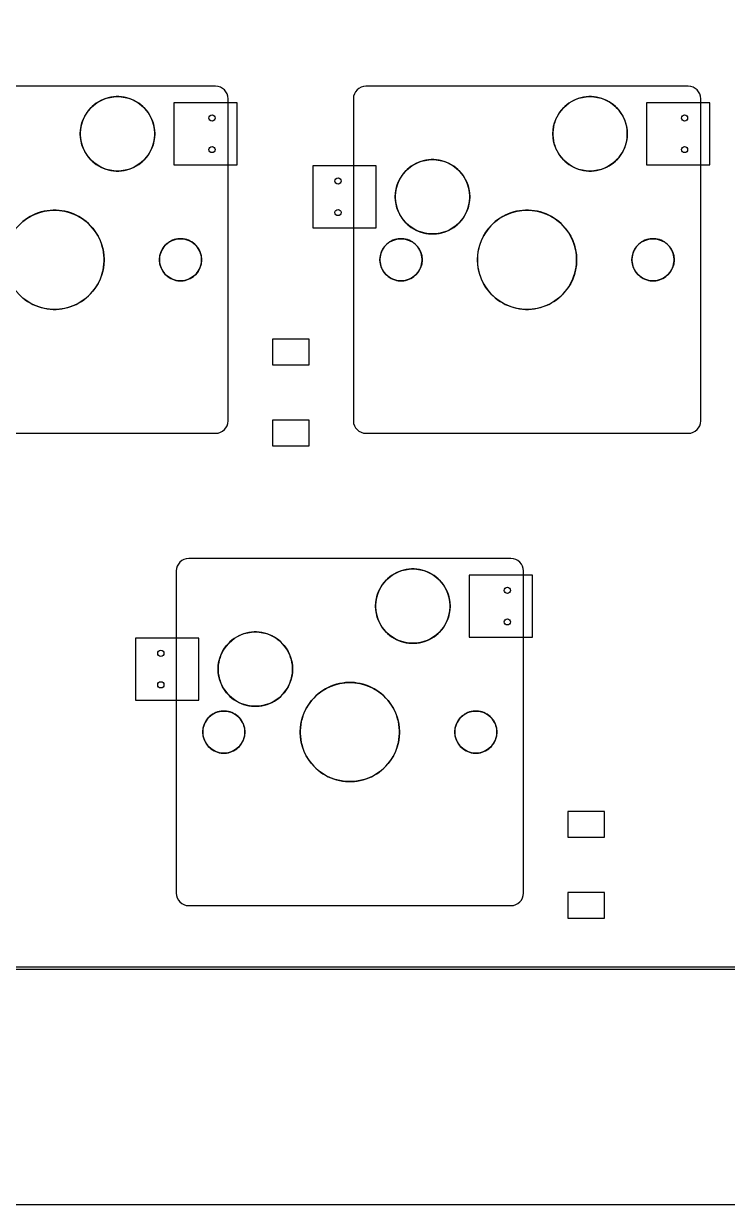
# Model space of a CAD drawing. Header units: millimetres. Extents: x 0 to 248, y 76 to 171.
# Drawn here: x 51.14 to 79.51, y 76.2 to 123.83 of the extents above; entities that cross this region are included whole.
import ezdxf

# ---------------------------------------------------------------- set-up
doc = ezdxf.new("R2010")
doc.units = ezdxf.units.MM

msp = doc.modelspace()

# ---------------------------------------------------------------- linework, layer by layer
at = {"layer": '16_copper'}
for points in [[(59.753, 120.63), (57.203, 120.63), (57.203, 118.13), (59.753, 118.13)], [(78.803, 120.63), (76.252, 120.63), (76.252, 118.13), (78.803, 118.13)], [(65.353, 118.09), (62.803, 118.09), (62.803, 115.59), (65.353, 115.59)], [(62.65, 111.096), (61.175, 111.096), (61.175, 110.059), (62.65, 110.059)], [(62.65, 107.826), (61.175, 107.826), (61.175, 106.789), (62.65, 106.789)], [(71.659, 101.58), (69.109, 101.58), (69.109, 99.08), (71.659, 99.08)], [(58.209, 99.04), (55.659, 99.04), (55.659, 96.54), (58.209, 96.54)], [(74.556, 92.046), (73.082, 92.046), (73.082, 91.009), (74.556, 91.009)], [(74.556, 88.776), (73.082, 88.776), (73.082, 87.739), (74.556, 87.739)]]:
    msp.add_lwpolyline(points, close=True, dxfattribs=at)
at = {"layer": '1_copper'}
msp.add_lwpolyline([(9.563, 85.763), (9.563, 161.887), (238.087, 161.887), (238.087, 85.763)], close=True, dxfattribs=at)
msp.add_lwpolyline([(9.525, 85.687), (238.125, 85.687)], dxfattribs=at)
at = {"layer": 'drills_NPTH'}
for centre, radius in [((54.928, 119.38), 1.5), ((73.978, 119.38), 1.5), ((67.627, 116.84), 1.5), ((52.388, 114.3), 2), ((71.438, 114.3), 2), ((57.468, 114.3), 0.85), ((66.358, 114.3), 0.85), ((76.517, 114.3), 0.85), ((66.834, 100.33), 1.5), ((60.484, 97.79), 1.5), ((64.294, 95.25), 2), ((59.214, 95.25), 0.85), ((69.374, 95.25), 0.85)]:
    msp.add_circle(centre, radius, dxfattribs=at)
at = {"layer": 'drills_PTH'}
for centre in [(58.738, 120.015), (77.788, 120.015), (58.738, 118.745), (77.788, 118.745), (63.818, 117.475), (63.818, 116.205), (70.644, 100.965), (70.644, 99.695), (56.674, 98.425), (56.674, 97.155)]:
    msp.add_circle(centre, 0.125, dxfattribs=at)
at = {"layer": 'holes'}
for points in [[(45.891, 107.3), (58.884, 107.3), (58.985, 107.31), (59.08, 107.34), (59.165, 107.386), (59.24, 107.448), (59.301, 107.523), (59.348, 107.608), (59.377, 107.702), (59.388, 107.804), (59.388, 120.797), (59.377, 120.898), (59.348, 120.992), (59.301, 121.078), (59.24, 121.152), (59.165, 121.214), (59.08, 121.26), (58.985, 121.29), (58.884, 121.3), (45.891, 121.3)], [(51.106, 112.763), (51.202, 112.688), (51.301, 112.62), (51.405, 112.557), (51.512, 112.501), (51.622, 112.451), (51.735, 112.409), (51.85, 112.373), (51.968, 112.344), (52.086, 112.322), (52.206, 112.307), (52.327, 112.3), (52.448, 112.3), (52.569, 112.307), (52.689, 112.322), (52.807, 112.344), (52.925, 112.373), (53.04, 112.409), (53.153, 112.451), (53.263, 112.501), (53.37, 112.557), (53.474, 112.62), (53.573, 112.688), (53.669, 112.763), (53.759, 112.843), (53.844, 112.929), (53.925, 113.019), (53.999, 113.114), (54.068, 113.214), (54.13, 113.317), (54.186, 113.424), (54.236, 113.534), (54.279, 113.647), (54.315, 113.763), (54.344, 113.88), (54.366, 113.999), (54.38, 114.119), (54.388, 114.24), (54.388, 114.36), (54.38, 114.481), (54.366, 114.601), (54.344, 114.72), (54.315, 114.837), (54.279, 114.953), (54.236, 115.066), (54.186, 115.176), (54.13, 115.283), (54.068, 115.386), (53.999, 115.486), (53.925, 115.581), (53.844, 115.671), (53.759, 115.757), (53.669, 115.837), (53.573, 115.912), (53.474, 115.98), (53.37, 116.043), (53.263, 116.099), (53.153, 116.149), (53.04, 116.191), (52.925, 116.227), (52.807, 116.256), (52.689, 116.278), (52.569, 116.293), (52.448, 116.3), (52.327, 116.3), (52.206, 116.293), (52.086, 116.278), (51.968, 116.256), (51.85, 116.227), (51.735, 116.191), (51.622, 116.149), (51.512, 116.099), (51.405, 116.043), (51.301, 115.98), (51.202, 115.912), (51.106, 115.837)]]:
    msp.add_lwpolyline(points, dxfattribs=at)
for points in [[(64.438, 107.804), (64.448, 107.702), (64.477, 107.608), (64.524, 107.523), (64.586, 107.448), (64.66, 107.386), (64.746, 107.34), (64.84, 107.31), (64.941, 107.3), (77.934, 107.3), (78.035, 107.31), (78.13, 107.34), (78.215, 107.386), (78.29, 107.448), (78.351, 107.523), (78.398, 107.608), (78.427, 107.702), (78.438, 107.804), (78.438, 120.797), (78.427, 120.898), (78.398, 120.992), (78.351, 121.078), (78.29, 121.152), (78.215, 121.214), (78.13, 121.26), (78.035, 121.29), (77.934, 121.3), (64.941, 121.3), (64.84, 121.29), (64.746, 121.26), (64.66, 121.214), (64.586, 121.152), (64.524, 121.078), (64.477, 120.992), (64.448, 120.898), (64.438, 120.797), (64.438, 107.804)], [(53.428, 119.326), (53.435, 119.22), (53.45, 119.114), (53.473, 119.009), (53.503, 118.906), (53.541, 118.806), (53.585, 118.708), (53.637, 118.614), (53.695, 118.524), (53.759, 118.438), (53.829, 118.357), (53.905, 118.281), (53.986, 118.211), (54.071, 118.147), (54.162, 118.089), (54.256, 118.038), (54.353, 117.993), (54.454, 117.956), (54.556, 117.926), (54.661, 117.903), (54.767, 117.888), (54.874, 117.88), (54.981, 117.88), (55.088, 117.888), (55.194, 117.903), (55.299, 117.926), (55.402, 117.956), (55.502, 117.993), (55.599, 118.038), (55.693, 118.089), (55.784, 118.147), (55.869, 118.211), (55.95, 118.281), (56.026, 118.357), (56.096, 118.438), (56.16, 118.524), (56.218, 118.614), (56.27, 118.708), (56.314, 118.806), (56.352, 118.906), (56.382, 119.009), (56.405, 119.114), (56.42, 119.22), (56.428, 119.326), (56.428, 119.434), (56.42, 119.54), (56.405, 119.647), (56.382, 119.751), (56.352, 119.854), (56.314, 119.954), (56.27, 120.052), (56.218, 120.146), (56.16, 120.236), (56.096, 120.322), (56.026, 120.403), (55.95, 120.479), (55.869, 120.549), (55.784, 120.613), (55.693, 120.671), (55.599, 120.722), (55.502, 120.767), (55.402, 120.804), (55.299, 120.834), (55.194, 120.857), (55.088, 120.872), (54.981, 120.88), (54.874, 120.88), (54.767, 120.872), (54.661, 120.857), (54.556, 120.834), (54.454, 120.804), (54.353, 120.767), (54.256, 120.722), (54.162, 120.671), (54.071, 120.613), (53.986, 120.549), (53.905, 120.479), (53.829, 120.403), (53.759, 120.322), (53.695, 120.236), (53.637, 120.146), (53.585, 120.052), (53.541, 119.954), (53.503, 119.854), (53.473, 119.751), (53.45, 119.647), (53.435, 119.54), (53.428, 119.434), (53.428, 119.326)], [(72.478, 119.326), (72.485, 119.22), (72.5, 119.114), (72.523, 119.009), (72.553, 118.906), (72.591, 118.806), (72.635, 118.708), (72.687, 118.614), (72.745, 118.524), (72.809, 118.438), (72.879, 118.357), (72.955, 118.281), (73.036, 118.211), (73.121, 118.147), (73.212, 118.089), (73.306, 118.038), (73.403, 117.993), (73.504, 117.956), (73.606, 117.926), (73.711, 117.903), (73.817, 117.888), (73.924, 117.88), (74.031, 117.88), (74.138, 117.888), (74.244, 117.903), (74.349, 117.926), (74.452, 117.956), (74.552, 117.993), (74.649, 118.038), (74.743, 118.089), (74.834, 118.147), (74.919, 118.211), (75, 118.281), (75.076, 118.357), (75.146, 118.438), (75.21, 118.524), (75.268, 118.614), (75.32, 118.708), (75.364, 118.806), (75.402, 118.906), (75.432, 119.009), (75.455, 119.114), (75.47, 119.22), (75.478, 119.326), (75.478, 119.434), (75.47, 119.54), (75.455, 119.647), (75.432, 119.751), (75.402, 119.854), (75.364, 119.954), (75.32, 120.052), (75.268, 120.146), (75.21, 120.236), (75.146, 120.322), (75.076, 120.403), (75, 120.479), (74.919, 120.549), (74.834, 120.613), (74.743, 120.671), (74.649, 120.722), (74.552, 120.767), (74.452, 120.804), (74.349, 120.834), (74.244, 120.857), (74.138, 120.872), (74.031, 120.88), (73.924, 120.88), (73.817, 120.872), (73.711, 120.857), (73.606, 120.834), (73.504, 120.804), (73.403, 120.767), (73.306, 120.722), (73.212, 120.671), (73.121, 120.613), (73.036, 120.549), (72.955, 120.479), (72.879, 120.403), (72.809, 120.322), (72.745, 120.236), (72.687, 120.146), (72.635, 120.052), (72.591, 119.954), (72.553, 119.854), (72.523, 119.751), (72.5, 119.647), (72.485, 119.54), (72.478, 119.434), (72.478, 119.326)], [(66.127, 116.786), (66.135, 116.68), (66.15, 116.574), (66.173, 116.469), (66.203, 116.366), (66.241, 116.266), (66.285, 116.168), (66.337, 116.074), (66.395, 115.984), (66.459, 115.898), (66.529, 115.817), (66.605, 115.741), (66.686, 115.671), (66.771, 115.607), (66.862, 115.549), (66.956, 115.498), (67.053, 115.453), (67.154, 115.416), (67.256, 115.386), (67.361, 115.363), (67.467, 115.348), (67.574, 115.34), (67.681, 115.34), (67.788, 115.348), (67.894, 115.363), (67.999, 115.386), (68.102, 115.416), (68.202, 115.453), (68.299, 115.498), (68.393, 115.549), (68.484, 115.607), (68.569, 115.671), (68.65, 115.741), (68.726, 115.817), (68.796, 115.898), (68.86, 115.984), (68.918, 116.074), (68.97, 116.168), (69.014, 116.266), (69.052, 116.366), (69.082, 116.469), (69.105, 116.574), (69.12, 116.68), (69.127, 116.786), (69.127, 116.894), (69.12, 117), (69.105, 117.107), (69.082, 117.211), (69.052, 117.314), (69.014, 117.414), (68.97, 117.512), (68.918, 117.606), (68.86, 117.696), (68.796, 117.782), (68.726, 117.863), (68.65, 117.939), (68.569, 118.009), (68.484, 118.073), (68.393, 118.131), (68.299, 118.182), (68.202, 118.227), (68.102, 118.264), (67.999, 118.294), (67.894, 118.317), (67.788, 118.332), (67.681, 118.34), (67.574, 118.34), (67.467, 118.332), (67.361, 118.317), (67.256, 118.294), (67.154, 118.264), (67.053, 118.227), (66.956, 118.182), (66.862, 118.131), (66.771, 118.073), (66.686, 118.009), (66.605, 117.939), (66.529, 117.863), (66.459, 117.782), (66.395, 117.696), (66.337, 117.606), (66.285, 117.512), (66.241, 117.414), (66.203, 117.314), (66.173, 117.211), (66.15, 117.107), (66.135, 117), (66.127, 116.894), (66.127, 116.786)], [(69.438, 114.24), (69.445, 114.119), (69.459, 113.999), (69.481, 113.88), (69.51, 113.763), (69.546, 113.647), (69.589, 113.534), (69.639, 113.424), (69.695, 113.317), (69.757, 113.214), (69.826, 113.114), (69.9, 113.019), (69.981, 112.929), (70.066, 112.843), (70.156, 112.763), (70.252, 112.688), (70.351, 112.62), (70.455, 112.557), (70.562, 112.501), (70.672, 112.451), (70.785, 112.409), (70.9, 112.373), (71.018, 112.344), (71.136, 112.322), (71.256, 112.307), (71.377, 112.3), (71.498, 112.3), (71.619, 112.307), (71.739, 112.322), (71.857, 112.344), (71.975, 112.373), (72.09, 112.409), (72.203, 112.451), (72.313, 112.501), (72.42, 112.557), (72.524, 112.62), (72.623, 112.688), (72.719, 112.763), (72.809, 112.843), (72.894, 112.929), (72.975, 113.019), (73.049, 113.114), (73.118, 113.214), (73.18, 113.317), (73.236, 113.424), (73.286, 113.534), (73.329, 113.647), (73.365, 113.763), (73.394, 113.88), (73.416, 113.999), (73.43, 114.119), (73.438, 114.24), (73.438, 114.36), (73.43, 114.481), (73.416, 114.601), (73.394, 114.72), (73.365, 114.837), (73.329, 114.953), (73.286, 115.066), (73.236, 115.176), (73.18, 115.283), (73.118, 115.386), (73.049, 115.486), (72.975, 115.581), (72.894, 115.671), (72.809, 115.757), (72.719, 115.837), (72.623, 115.912), (72.524, 115.98), (72.42, 116.043), (72.313, 116.099), (72.203, 116.149), (72.09, 116.191), (71.975, 116.227), (71.857, 116.256), (71.739, 116.278), (71.619, 116.293), (71.498, 116.3), (71.377, 116.3), (71.256, 116.293), (71.136, 116.278), (71.018, 116.256), (70.9, 116.227), (70.785, 116.191), (70.672, 116.149), (70.562, 116.099), (70.455, 116.043), (70.351, 115.98), (70.252, 115.912), (70.156, 115.837), (70.066, 115.757), (69.981, 115.671), (69.9, 115.581), (69.826, 115.486), (69.757, 115.386), (69.695, 115.283), (69.639, 115.176), (69.589, 115.066), (69.546, 114.953), (69.51, 114.837), (69.481, 114.72), (69.459, 114.601), (69.445, 114.481), (69.438, 114.36), (69.438, 114.24)], [(56.617, 114.263), (56.624, 114.189), (56.637, 114.116), (56.656, 114.044), (56.681, 113.974), (56.713, 113.907), (56.75, 113.843), (56.793, 113.782), (56.84, 113.725), (56.893, 113.673), (56.95, 113.625), (57.01, 113.582), (57.075, 113.545), (57.142, 113.514), (57.212, 113.489), (57.283, 113.469), (57.356, 113.456), (57.43, 113.45), (57.505, 113.45), (57.579, 113.456), (57.652, 113.469), (57.723, 113.489), (57.793, 113.514), (57.86, 113.545), (57.925, 113.582), (57.985, 113.625), (58.042, 113.673), (58.095, 113.725), (58.142, 113.782), (58.185, 113.843), (58.222, 113.907), (58.254, 113.974), (58.279, 114.044), (58.298, 114.116), (58.311, 114.189), (58.318, 114.263), (58.318, 114.337), (58.311, 114.411), (58.298, 114.484), (58.279, 114.556), (58.254, 114.626), (58.222, 114.693), (58.185, 114.757), (58.142, 114.818), (58.095, 114.875), (58.042, 114.927), (57.985, 114.975), (57.925, 115.018), (57.86, 115.055), (57.793, 115.086), (57.723, 115.111), (57.652, 115.131), (57.579, 115.144), (57.505, 115.15), (57.43, 115.15), (57.356, 115.144), (57.283, 115.131), (57.212, 115.111), (57.142, 115.086), (57.075, 115.055), (57.01, 115.018), (56.95, 114.975), (56.893, 114.927), (56.84, 114.875), (56.793, 114.818), (56.75, 114.757), (56.713, 114.693), (56.681, 114.626), (56.656, 114.556), (56.637, 114.484), (56.624, 114.411), (56.617, 114.337), (56.617, 114.263)], [(65.508, 114.263), (65.514, 114.189), (65.527, 114.116), (65.546, 114.044), (65.571, 113.974), (65.603, 113.907), (65.64, 113.843), (65.683, 113.782), (65.73, 113.725), (65.783, 113.673), (65.84, 113.625), (65.9, 113.582), (65.965, 113.545), (66.032, 113.514), (66.102, 113.489), (66.173, 113.469), (66.246, 113.456), (66.32, 113.45), (66.395, 113.45), (66.469, 113.456), (66.542, 113.469), (66.613, 113.489), (66.683, 113.514), (66.75, 113.545), (66.815, 113.582), (66.875, 113.625), (66.932, 113.673), (66.985, 113.725), (67.032, 113.782), (67.075, 113.843), (67.112, 113.907), (67.144, 113.974), (67.169, 114.044), (67.188, 114.116), (67.201, 114.189), (67.208, 114.263), (67.208, 114.337), (67.201, 114.411), (67.188, 114.484), (67.169, 114.556), (67.144, 114.626), (67.112, 114.693), (67.075, 114.757), (67.032, 114.818), (66.985, 114.875), (66.932, 114.927), (66.875, 114.975), (66.815, 115.018), (66.75, 115.055), (66.683, 115.086), (66.613, 115.111), (66.542, 115.131), (66.469, 115.144), (66.395, 115.15), (66.32, 115.15), (66.246, 115.144), (66.173, 115.131), (66.102, 115.111), (66.032, 115.086), (65.965, 115.055), (65.9, 115.018), (65.84, 114.975), (65.783, 114.927), (65.73, 114.875), (65.683, 114.818), (65.64, 114.757), (65.603, 114.693), (65.571, 114.626), (65.546, 114.556), (65.527, 114.484), (65.514, 114.411), (65.508, 114.337), (65.508, 114.263)], [(75.668, 114.263), (75.674, 114.189), (75.687, 114.116), (75.706, 114.044), (75.731, 113.974), (75.763, 113.907), (75.8, 113.843), (75.843, 113.782), (75.89, 113.725), (75.943, 113.673), (76, 113.625), (76.06, 113.582), (76.125, 113.545), (76.192, 113.514), (76.262, 113.489), (76.333, 113.469), (76.406, 113.456), (76.48, 113.45), (76.555, 113.45), (76.629, 113.456), (76.702, 113.469), (76.773, 113.489), (76.843, 113.514), (76.91, 113.545), (76.975, 113.582), (77.035, 113.625), (77.092, 113.673), (77.145, 113.725), (77.192, 113.782), (77.235, 113.843), (77.272, 113.907), (77.304, 113.974), (77.329, 114.044), (77.348, 114.116), (77.361, 114.189), (77.368, 114.263), (77.368, 114.337), (77.361, 114.411), (77.348, 114.484), (77.329, 114.556), (77.304, 114.626), (77.272, 114.693), (77.235, 114.757), (77.192, 114.818), (77.145, 114.875), (77.092, 114.927), (77.035, 114.975), (76.975, 115.018), (76.91, 115.055), (76.843, 115.086), (76.773, 115.111), (76.702, 115.131), (76.629, 115.144), (76.555, 115.15), (76.48, 115.15), (76.406, 115.144), (76.333, 115.131), (76.262, 115.111), (76.192, 115.086), (76.125, 115.055), (76.06, 115.018), (76, 114.975), (75.943, 114.927), (75.89, 114.875), (75.843, 114.818), (75.8, 114.757), (75.763, 114.693), (75.731, 114.626), (75.706, 114.556), (75.687, 114.484), (75.674, 114.411), (75.668, 114.337), (75.668, 114.263)], [(57.294, 88.754), (57.304, 88.652), (57.334, 88.558), (57.38, 88.473), (57.442, 88.398), (57.516, 88.336), (57.602, 88.29), (57.696, 88.26), (57.797, 88.25), (70.79, 88.25), (70.892, 88.26), (70.986, 88.29), (71.071, 88.336), (71.146, 88.398), (71.208, 88.473), (71.254, 88.558), (71.284, 88.652), (71.294, 88.754), (71.294, 101.747), (71.284, 101.848), (71.254, 101.942), (71.208, 102.028), (71.146, 102.102), (71.071, 102.164), (70.986, 102.21), (70.892, 102.24), (70.79, 102.25), (57.797, 102.25), (57.696, 102.24), (57.602, 102.21), (57.516, 102.164), (57.442, 102.102), (57.38, 102.028), (57.334, 101.942), (57.304, 101.848), (57.294, 101.747), (57.294, 88.754)], [(65.334, 100.276), (65.341, 100.17), (65.357, 100.064), (65.379, 99.959), (65.41, 99.856), (65.447, 99.756), (65.492, 99.658), (65.543, 99.564), (65.601, 99.474), (65.665, 99.388), (65.735, 99.307), (65.811, 99.231), (65.892, 99.161), (65.978, 99.097), (66.068, 99.039), (66.162, 98.988), (66.259, 98.943), (66.36, 98.906), (66.463, 98.876), (66.567, 98.853), (66.673, 98.838), (66.78, 98.83), (66.887, 98.83), (66.994, 98.838), (67.1, 98.853), (67.205, 98.876), (67.308, 98.906), (67.408, 98.943), (67.506, 98.988), (67.6, 99.039), (67.69, 99.097), (67.776, 99.161), (67.857, 99.231), (67.932, 99.307), (68.002, 99.388), (68.067, 99.474), (68.125, 99.564), (68.176, 99.658), (68.22, 99.756), (68.258, 99.856), (68.288, 99.959), (68.311, 100.064), (68.326, 100.17), (68.334, 100.276), (68.334, 100.384), (68.326, 100.49), (68.311, 100.597), (68.288, 100.701), (68.258, 100.804), (68.22, 100.904), (68.176, 101.002), (68.125, 101.096), (68.067, 101.186), (68.002, 101.272), (67.932, 101.353), (67.857, 101.429), (67.776, 101.499), (67.69, 101.563), (67.6, 101.621), (67.506, 101.672), (67.408, 101.717), (67.308, 101.754), (67.205, 101.784), (67.1, 101.807), (66.994, 101.822), (66.887, 101.83), (66.78, 101.83), (66.673, 101.822), (66.567, 101.807), (66.463, 101.784), (66.36, 101.754), (66.259, 101.717), (66.162, 101.672), (66.068, 101.621), (65.978, 101.563), (65.892, 101.499), (65.811, 101.429), (65.735, 101.353), (65.665, 101.272), (65.601, 101.186), (65.543, 101.096), (65.492, 101.002), (65.447, 100.904), (65.41, 100.804), (65.379, 100.701), (65.357, 100.597), (65.341, 100.49), (65.334, 100.384), (65.334, 100.276)], [(58.984, 97.736), (58.991, 97.63), (59.007, 97.523), (59.029, 97.419), (59.06, 97.316), (59.097, 97.216), (59.142, 97.118), (59.193, 97.024), (59.251, 96.934), (59.315, 96.848), (59.385, 96.767), (59.461, 96.691), (59.542, 96.621), (59.628, 96.557), (59.718, 96.499), (59.812, 96.448), (59.909, 96.403), (60.01, 96.366), (60.113, 96.336), (60.217, 96.313), (60.323, 96.298), (60.43, 96.29), (60.537, 96.29), (60.644, 96.298), (60.75, 96.313), (60.855, 96.336), (60.958, 96.366), (61.058, 96.403), (61.156, 96.448), (61.25, 96.499), (61.34, 96.557), (61.426, 96.621), (61.507, 96.691), (61.582, 96.767), (61.652, 96.848), (61.717, 96.934), (61.775, 97.024), (61.826, 97.118), (61.87, 97.216), (61.908, 97.316), (61.938, 97.419), (61.961, 97.523), (61.976, 97.63), (61.984, 97.736), (61.984, 97.844), (61.976, 97.95), (61.961, 98.056), (61.938, 98.161), (61.908, 98.264), (61.87, 98.364), (61.826, 98.462), (61.775, 98.556), (61.717, 98.646), (61.652, 98.732), (61.582, 98.813), (61.507, 98.889), (61.426, 98.959), (61.34, 99.023), (61.25, 99.081), (61.156, 99.132), (61.058, 99.177), (60.958, 99.214), (60.855, 99.244), (60.75, 99.267), (60.644, 99.282), (60.537, 99.29), (60.43, 99.29), (60.323, 99.282), (60.217, 99.267), (60.113, 99.244), (60.01, 99.214), (59.909, 99.177), (59.812, 99.132), (59.718, 99.081), (59.628, 99.023), (59.542, 98.959), (59.461, 98.889), (59.385, 98.813), (59.315, 98.732), (59.251, 98.646), (59.193, 98.556), (59.142, 98.462), (59.097, 98.364), (59.06, 98.264), (59.029, 98.161), (59.007, 98.056), (58.991, 97.95), (58.984, 97.844), (58.984, 97.736)], [(62.294, 95.19), (62.301, 95.069), (62.316, 94.949), (62.337, 94.83), (62.366, 94.713), (62.402, 94.597), (62.445, 94.484), (62.495, 94.374), (62.551, 94.267), (62.613, 94.164), (62.682, 94.064), (62.757, 93.969), (62.837, 93.879), (62.922, 93.793), (63.013, 93.713), (63.108, 93.638), (63.207, 93.57), (63.311, 93.507), (63.418, 93.451), (63.528, 93.401), (63.641, 93.359), (63.756, 93.323), (63.874, 93.294), (63.993, 93.272), (64.113, 93.257), (64.233, 93.25), (64.354, 93.25), (64.475, 93.257), (64.595, 93.272), (64.714, 93.294), (64.831, 93.323), (64.946, 93.359), (65.059, 93.401), (65.17, 93.451), (65.277, 93.507), (65.38, 93.57), (65.48, 93.638), (65.575, 93.713), (65.665, 93.793), (65.751, 93.879), (65.831, 93.969), (65.905, 94.064), (65.974, 94.164), (66.037, 94.267), (66.093, 94.374), (66.142, 94.484), (66.185, 94.597), (66.221, 94.713), (66.25, 94.83), (66.272, 94.949), (66.286, 95.069), (66.294, 95.19), (66.294, 95.31), (66.286, 95.431), (66.272, 95.551), (66.25, 95.67), (66.221, 95.787), (66.185, 95.903), (66.142, 96.016), (66.093, 96.126), (66.037, 96.233), (65.974, 96.336), (65.905, 96.436), (65.831, 96.531), (65.751, 96.621), (65.665, 96.707), (65.575, 96.787), (65.48, 96.862), (65.38, 96.93), (65.277, 96.993), (65.17, 97.049), (65.059, 97.099), (64.946, 97.141), (64.831, 97.177), (64.714, 97.206), (64.595, 97.228), (64.475, 97.243), (64.354, 97.25), (64.233, 97.25), (64.113, 97.243), (63.993, 97.228), (63.874, 97.206), (63.756, 97.177), (63.641, 97.141), (63.528, 97.099), (63.418, 97.049), (63.311, 96.993), (63.207, 96.93), (63.108, 96.862), (63.013, 96.787), (62.922, 96.707), (62.837, 96.621), (62.757, 96.531), (62.682, 96.436), (62.613, 96.336), (62.551, 96.233), (62.495, 96.126), (62.445, 96.016), (62.402, 95.903), (62.366, 95.787), (62.337, 95.67), (62.316, 95.551), (62.301, 95.431), (62.294, 95.31), (62.294, 95.19)], [(58.364, 95.213), (58.37, 95.139), (58.383, 95.066), (58.402, 94.994), (58.428, 94.924), (58.459, 94.857), (58.496, 94.793), (58.539, 94.732), (58.586, 94.675), (58.639, 94.623), (58.696, 94.575), (58.757, 94.532), (58.821, 94.495), (58.888, 94.464), (58.958, 94.439), (59.03, 94.419), (59.103, 94.406), (59.177, 94.4), (59.251, 94.4), (59.325, 94.406), (59.398, 94.419), (59.47, 94.439), (59.539, 94.464), (59.607, 94.495), (59.671, 94.532), (59.732, 94.575), (59.789, 94.623), (59.841, 94.675), (59.889, 94.732), (59.931, 94.793), (59.968, 94.857), (60, 94.924), (60.025, 94.994), (60.044, 95.066), (60.057, 95.139), (60.064, 95.213), (60.064, 95.287), (60.057, 95.361), (60.044, 95.434), (60.025, 95.506), (60, 95.576), (59.968, 95.643), (59.931, 95.707), (59.889, 95.768), (59.841, 95.825), (59.789, 95.877), (59.732, 95.925), (59.671, 95.968), (59.607, 96.005), (59.539, 96.036), (59.47, 96.061), (59.398, 96.081), (59.325, 96.094), (59.251, 96.1), (59.177, 96.1), (59.103, 96.094), (59.03, 96.081), (58.958, 96.061), (58.888, 96.036), (58.821, 96.005), (58.757, 95.968), (58.696, 95.925), (58.639, 95.877), (58.586, 95.825), (58.539, 95.768), (58.496, 95.707), (58.459, 95.643), (58.428, 95.576), (58.402, 95.506), (58.383, 95.434), (58.37, 95.361), (58.364, 95.287), (58.364, 95.213)], [(68.524, 95.213), (68.53, 95.139), (68.543, 95.066), (68.562, 94.994), (68.588, 94.924), (68.619, 94.857), (68.656, 94.793), (68.699, 94.732), (68.746, 94.675), (68.799, 94.623), (68.856, 94.575), (68.917, 94.532), (68.981, 94.495), (69.048, 94.464), (69.118, 94.439), (69.19, 94.419), (69.263, 94.406), (69.337, 94.4), (69.411, 94.4), (69.485, 94.406), (69.558, 94.419), (69.63, 94.439), (69.699, 94.464), (69.767, 94.495), (69.831, 94.532), (69.892, 94.575), (69.949, 94.623), (70.001, 94.675), (70.049, 94.732), (70.091, 94.793), (70.128, 94.857), (70.16, 94.924), (70.185, 94.994), (70.204, 95.066), (70.217, 95.139), (70.224, 95.213), (70.224, 95.287), (70.217, 95.361), (70.204, 95.434), (70.185, 95.506), (70.16, 95.576), (70.128, 95.643), (70.091, 95.707), (70.049, 95.768), (70.001, 95.825), (69.949, 95.877), (69.892, 95.925), (69.831, 95.968), (69.767, 96.005), (69.699, 96.036), (69.63, 96.061), (69.558, 96.081), (69.485, 96.094), (69.411, 96.1), (69.337, 96.1), (69.263, 96.094), (69.19, 96.081), (69.118, 96.061), (69.048, 96.036), (68.981, 96.005), (68.917, 95.968), (68.856, 95.925), (68.799, 95.877), (68.746, 95.825), (68.699, 95.768), (68.656, 95.707), (68.619, 95.643), (68.588, 95.576), (68.562, 95.506), (68.543, 95.434), (68.53, 95.361), (68.524, 95.287), (68.524, 95.213)]]:
    msp.add_lwpolyline(points, close=True, dxfattribs=at)
at = {"layer": 'outline'}
msp.add_lwpolyline([(4.763, 76.2), (242.887, 76.2)], dxfattribs=at)

doc.saveas('drawing.dxf')
